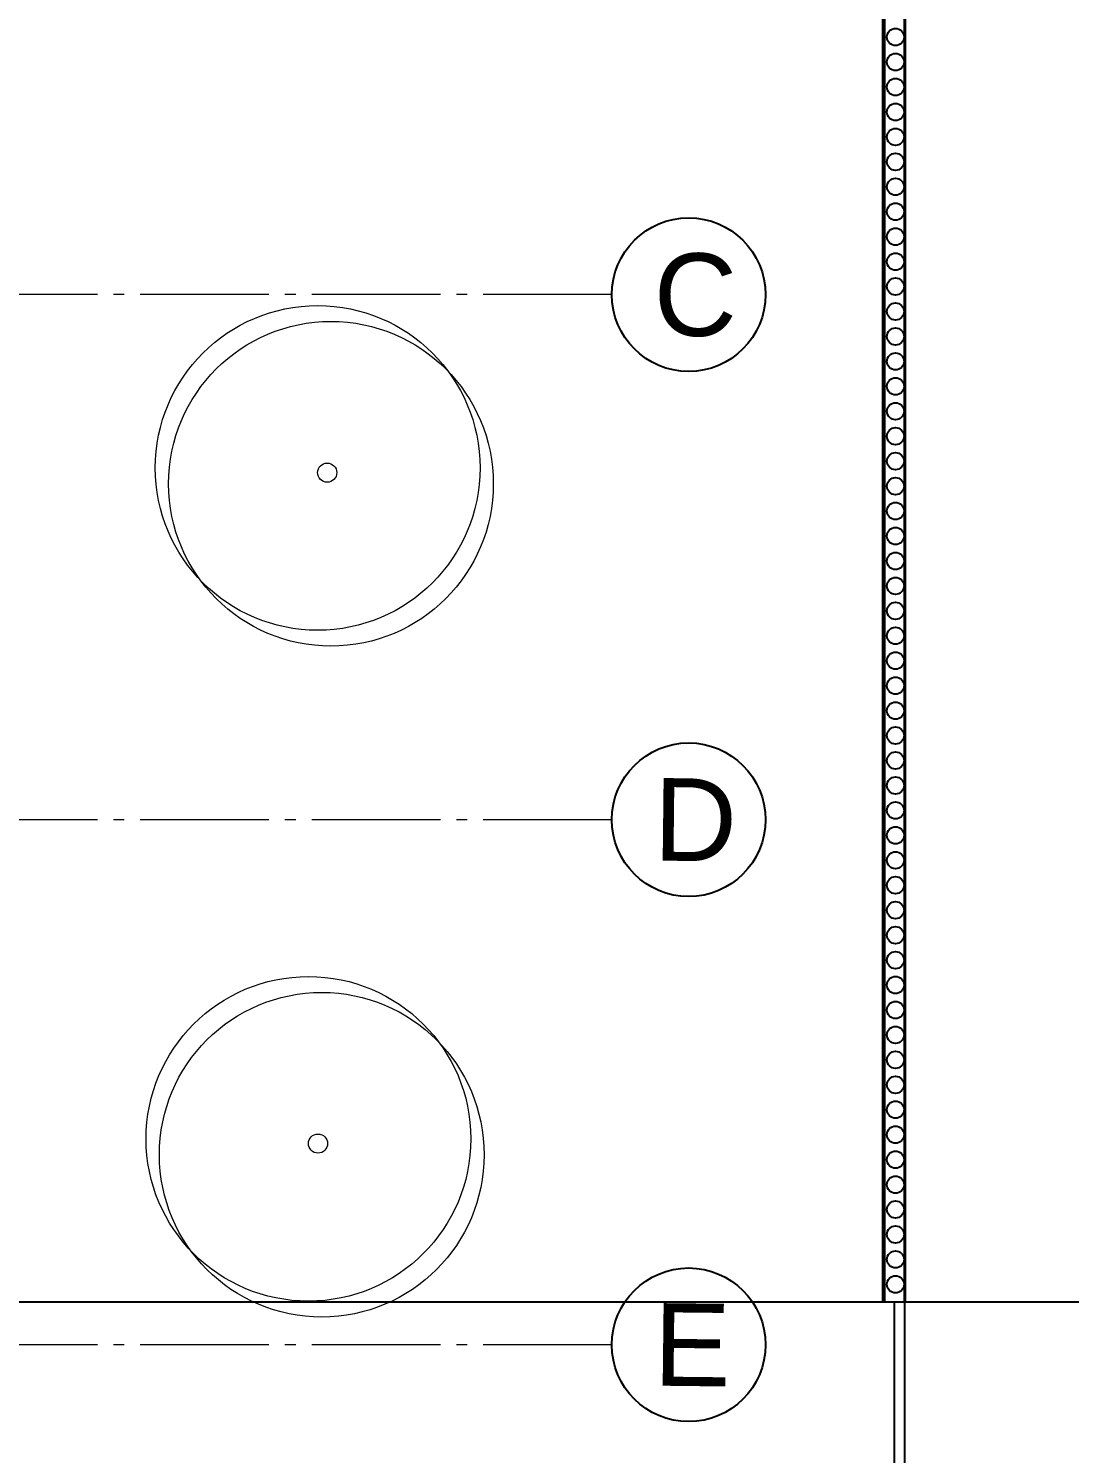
# Model space of a CAD drawing. Header units: metres. Extents: x 0 to 570, y -16 to 122.
# Drawn here: x 395.68 to 405.4, y 51.43 to 64.73 of the extents above; entities that cross this region are included whole.
import ezdxf

# ---------------------------------------------------------------- set-up
doc = ezdxf.new("R2010")
doc.units = ezdxf.units.M
doc.linetypes.add('ACAD_ISO04W100', pattern=[30, 24, -3, 0, -3])
for name, color, linetype, lineweight in [('ARQ- ARBOLES', 85, 'Continuous', 13), ('ARQ-ZONAS VERDES', 82, 'Continuous', 13), ('ejes estructurales', 252, 'ACAD_ISO04W100', 18)]:
    doc.layers.add(name, color=color, linetype=linetype, lineweight=lineweight)
for name, color, linetype in [('ARQ-MOBILIARIO URBANO', 252, 'Continuous'), ('ARQ-MUROS MAMPOSTERIA', 7, 'Continuous'), ('ARQ-PUERTAS', 252, 'Continuous'), ('ARQ-SUELO', 252, 'Continuous'), ('estructura ejes', 7, 'ACAD_ISO04W100')]:
    doc.layers.add(name, color=color, linetype=linetype)
doc.styles.get("Standard").update_dxf_attribs({"font": 'arial.ttf'})

# ---------------------------------------------------------------- blocks, each defined once
blk = doc.blocks.new('ARBOL')
at = {"layer": 'ARQ- ARBOLES'}
for centre, radius in [((128.732, 225.111), 1.515), ((128.856, 224.963), 1.515), ((128.821, 225.067), 0.0892)]:
    blk.add_circle(centre, radius, dxfattribs=at)
blk = doc.blocks.new('reja')
at = {"layer": 'ARQ-MOBILIARIO URBANO'}
for points in [[(132.436, 234.341), (132.442, 285.041), (87.754, 285.041), (87.754, 279.341)], [(132.236, 234.341), (132.242, 284.841), (87.954, 284.841), (87.954, 279.341)], [(132.25, 258.241), (132.25, 234.341)], [(132.442, 258.241), (132.442, 234.341)]]:
    blk.add_lwpolyline(points, dxfattribs=at)
for centre in [(132.353, 246.143), (132.353, 245.91), (132.353, 245.677), (132.353, 245.444), (132.353, 245.211), (132.353, 244.979), (132.353, 244.746), (132.353, 244.513), (132.353, 244.28), (132.353, 244.047), (132.353, 243.815), (132.353, 243.582), (132.353, 243.349), (132.353, 243.116), (132.353, 242.884), (132.353, 242.651), (132.353, 242.418), (132.353, 242.185), (132.353, 241.952), (132.353, 241.72), (132.353, 241.487), (132.353, 241.254), (132.353, 241.021), (132.353, 240.788), (132.353, 240.556), (132.353, 240.323), (132.353, 240.09), (132.353, 239.857), (132.353, 239.625), (132.353, 239.392), (132.353, 239.159), (132.353, 238.926), (132.353, 238.693), (132.353, 238.461), (132.353, 238.228), (132.353, 237.995), (132.353, 237.762), (132.353, 237.529), (132.353, 237.297), (132.353, 237.064), (132.353, 236.831), (132.353, 236.598), (132.353, 236.365), (132.353, 236.133), (132.353, 235.9), (132.353, 235.667), (132.353, 235.434), (132.353, 235.202), (132.353, 234.969), (132.353, 234.736), (132.353, 234.503)]:
    blk.add_circle(centre, 0.08, dxfattribs=at)

msp = doc.modelspace()

# ---------------------------------------------------------------- linework, layer by layer
at = {"layer": 'ARQ-PUERTAS'}
for p, q in [((403.761, 52.85), (403.761, 46.198)), ((403.856, 52.85), (403.856, 49.49))]:
    msp.add_line(p, q, dxfattribs=at)
at = {"layer": 'ARQ-SUELO'}
msp.add_lwpolyline([(395.566, 52.85), (415.111, 52.85)], dxfattribs=at)
at = {"layer": 'ejes estructurales', "color": 252, "linetype": 'Continuous', "lineweight": 25}
for centre in [(401.843, 62.248), (401.843, 57.348), (401.843, 52.448)]:
    msp.add_circle(centre, 0.717, dxfattribs=at)
at = {"layer": 'estructura ejes', "color": 252, "lineweight": 20, "ltscale": 0.05}
for p, q in [((401.126, 62.248), (330.466, 62.248)), ((401.126, 57.348), (330.466, 57.348)), ((401.126, 52.448), (330.466, 52.448))]:
    msp.add_line(p, q, dxfattribs=at)

# ---------------------------------------------------------------- block references
at = {"layer": 'ARQ-MUROS MAMPOSTERIA'}
msp.add_blockref('reja', (271.42, -181.491), dxfattribs=at)
at = {"layer": 'ARQ-ZONAS VERDES'}
for p in [(269.649, -164.48), (269.563, -170.741)]:
    msp.add_blockref('ARBOL', p, dxfattribs=at)

# ---------------------------------------------------------------- texts
at = {"layer": 'ejes estructurales', "color": 252, "char_height": 0.771, "attachment_point": 1, "rotation": 359.3502}
for s, insert in [('C', (401.521, 62.638)), ('D', (401.521, 57.738)), ('E', (401.521, 52.838))]:
    msp.add_mtext_dynamic_manual_height_columns(s, width=1.6573, gutter_width=124.494, heights=[0], dxfattribs=dict(at, insert=insert))

doc.saveas('drawing.dxf')
